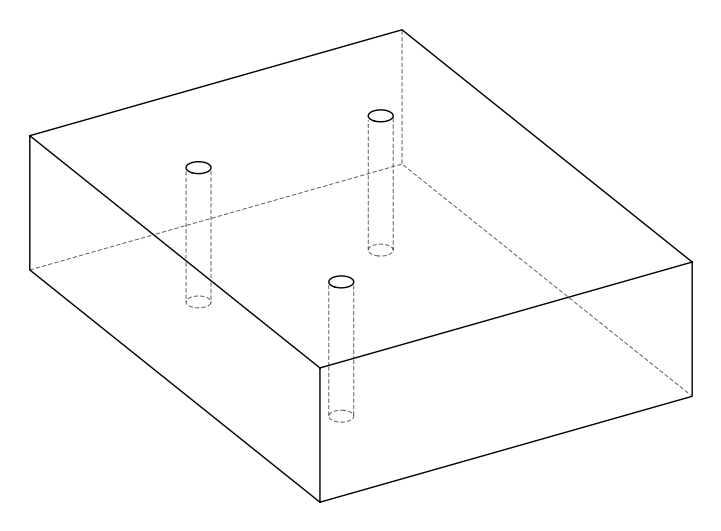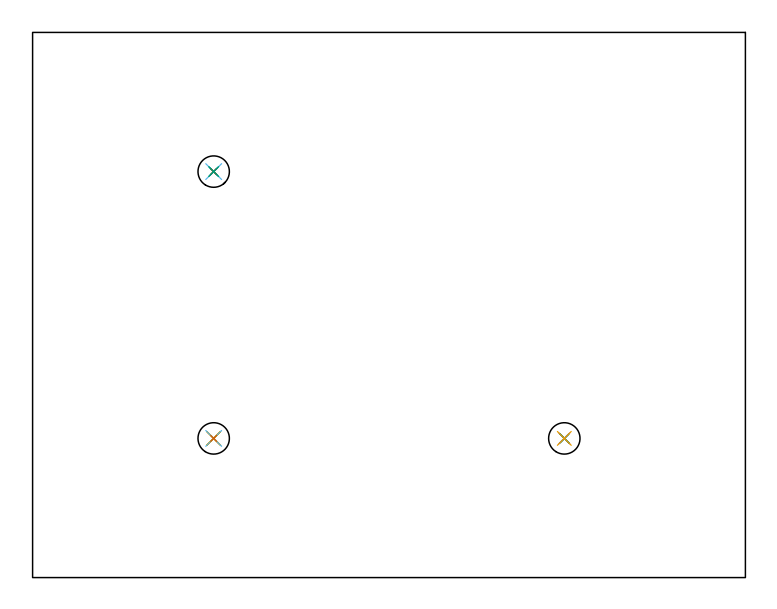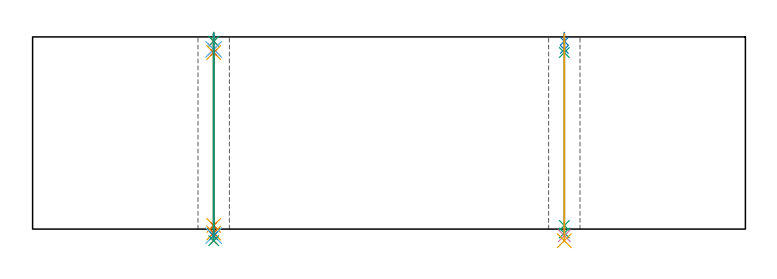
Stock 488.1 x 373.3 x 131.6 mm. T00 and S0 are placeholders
(PLAN: 15 operations, 12 tool changes, 5.4 min)
(1 SPOT_DRILL | STEP1HOLE | NXT0321_9005460120000 | 0.05 min | 182 mm3)
(2 SPOT_DRILL_1 | STEP1HOLE_1 | NXT0321_9005460120000 | 0.05 min | 182 mm3)
(3 SPOT_DRILL_2 | STEP1HOLE_2 | NXT0321_9005460120000 | 0.05 min | 182 mm3)
(4 DRILL_BLIND_HOLE_INTO_CENTER | STEP1HOLE | UGT0301_180 | 0.04 min | 127 mm3)
(5 GUN_DRILL_THROUGH_HOLE | STEP1HOLE | UGT0307_001 | 0.59 min | 2409 mm3)
(6 SPADE_DRILL_TO_ENLARGE_THROUGH_HOLE | STEP1HOLE | UGT0306_004 | 0.55 min | 16043 mm3)
(7 DRILL_TO_ENLARGE_THROUGH_HOLE | STEP1HOLE | UGT0301_052 | 0.57 min | 28931 mm3)
(8 DRILL_BLIND_HOLE_INTO_CENTER_1 | STEP1HOLE_1 | UGT0301_180 | 0.04 min | 127 mm3)
(9 GUN_DRILL_THROUGH_HOLE_1 | STEP1HOLE_1 | UGT0307_001 | 0.59 min | 2410 mm3)
(10 SPADE_DRILL_TO_ENLARGE_THROUGH_HOLE_1 | STEP1HOLE_1 | UGT0306_004 | 0.55 min | 16043 mm3)
(11 DRILL_TO_ENLARGE_THROUGH_HOLE_1 | STEP1HOLE_1 | UGT0301_052 | 0.57 min | 28928 mm3)
(12 DRILL_BLIND_HOLE_INTO_CENTER_2 | STEP1HOLE_2 | UGT0301_180 | 0.04 min | 125 mm3)
(13 GUN_DRILL_THROUGH_HOLE_2 | STEP1HOLE_2 | UGT0307_001 | 0.59 min | 2411 mm3)
(14 SPADE_DRILL_TO_ENLARGE_THROUGH_HOLE_2 | STEP1HOLE_2 | UGT0306_004 | 0.55 min | 16040 mm3)
(15 DRILL_TO_ENLARGE_THROUGH_HOLE_2 | STEP1HOLE_2 | UGT0301_052 | 0.57 min | 28932 mm3)
(TOOL NXT0321_9005460120000 | NC Spot Drill, 142deg, 12mm, Carbide, Uncoated | D12 PA142 FL30 Z2)
(TOOL UGT0301_180 | Twist Drill 5.7 mm | D5.7 PA118 FL55 Z2)
(TOOL UGT0307_001 | Gun Drill 5 mm | D5 PA130 FL24 Z1)
(TOOL UGT0306_004 | Spade Drill 13.5mm | D13.5 PA132 FL10 Z2)
(TOOL UGT0301_052 | Twist Drill 21.5 mm | D21.5 PA118 FL150 Z2)
(OP 1 SPOT_DRILL)
G17 G21 G94 G90
T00 M6
G54
G17 G0 G90 X124. Y95.3 S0 M3
G43 Z141.6 H0
G94 G81 G98 Z128.6 F250. R134.6
G80
M5
M2
(OP 2 SPOT_DRILL_1)
G17 G21 G94 G90
T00 M6
G54
G17 G0 G90 X364.1 Y95.3 S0 M3
G43 Z141.6 H0
G94 G81 G98 Z128.6 F250. R134.6
G80
M5
M2
(OP 3 SPOT_DRILL_2)
G17 G21 G94 G90
T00 M6
G54
G17 G0 G90 X124. Y278. S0 M3
G43 Z141.6 H0
G94 G81 G98 Z128.6 F250. R134.6
G80
M5
M2
(OP 4 DRILL_BLIND_HOLE_INTO_CENTER)
G17 G21 G94 G90
T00 M6
G54
G17 G0 G90 X124. Y95.3 S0 M3
G43 Z141.6 H0
G94 G81 G98 Z123.05 F250. R133.6
G80
M5
M2
(OP 5 GUN_DRILL_THROUGH_HOLE)
G17 G21 G94 G90
T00 M6
G54
G17 G0 G90 X124. Y95.3 M8
G43 Z141.6 H0
Z129.712
S716 M3
G94 G1 Z120.886 F125. M26
G4 X.084
Z2.5 F250.
G4 X.084
Z-2.666 F125.
G4 X.084
M5
M9
G0 Z129.712
Z141.6
M2
(OP 6 SPADE_DRILL_TO_ENLARGE_THROUGH_HOLE)
G17 G21 G94 G90
T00 M6
G54
G17 G0 G90 X124. Y95.3 S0 M3
G43 Z141.6 H0
G94 G73 G98 Z-4.505 F250. Q12.373 R133.6
G80
M5
M2
(OP 7 DRILL_TO_ENLARGE_THROUGH_HOLE)
G17 G21 G94 G90
T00 M6
G54
G17 G0 G90 X124. Y95.3 S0 M3
G43 Z141.6 H0
G94 G73 G98 Z-7.959 F250. Q19.937 R133.6
G80
M5
M2
(OP 8 DRILL_BLIND_HOLE_INTO_CENTER_1)
G17 G21 G94 G90
T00 M6
G54
G17 G0 G90 X364.1 Y95.3 S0 M3
G43 Z141.6 H0
G94 G81 G98 Z123.05 F250. R133.6
G80
M5
M2
(OP 9 GUN_DRILL_THROUGH_HOLE_1)
G17 G21 G94 G90
T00 M6
G54
G17 G0 G90 X364.1 Y95.3 M8
G43 Z141.6 H0
Z129.712
S716 M3
G94 G1 Z120.886 F125. M26
G4 X.084
Z2.5 F250.
G4 X.084
Z-2.666 F125.
G4 X.084
M5
M9
G0 Z129.712
Z141.6
M2
(OP 10 SPADE_DRILL_TO_ENLARGE_THROUGH_HOLE_1)
G17 G21 G94 G90
T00 M6
G54
G17 G0 G90 X364.1 Y95.3 S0 M3
G43 Z141.6 H0
G94 G73 G98 Z-4.505 F250. Q12.373 R133.6
G80
M5
M2
(OP 11 DRILL_TO_ENLARGE_THROUGH_HOLE_1)
G17 G21 G94 G90
T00 M6
G54
G17 G0 G90 X364.1 Y95.3 S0 M3
G43 Z141.6 H0
G94 G73 G98 Z-7.959 F250. Q19.937 R133.6
G80
M5
M2
(OP 12 DRILL_BLIND_HOLE_INTO_CENTER_2)
G17 G21 G94 G90
T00 M6
G54
G17 G0 G90 X124. Y278. S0 M3
G43 Z141.6 H0
G94 G81 G98 Z123.05 F250. R133.6
G80
M5
M2
(OP 13 GUN_DRILL_THROUGH_HOLE_2)
G17 G21 G94 G90
T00 M6
G54
G17 G0 G90 X124. Y278. M8
G43 Z141.6 H0
Z129.712
S716 M3
G94 G1 Z120.886 F125. M26
G4 X.084
Z2.5 F250.
G4 X.084
Z-2.666 F125.
G4 X.084
M5
M9
G0 Z129.712
Z141.6
M2
(OP 14 SPADE_DRILL_TO_ENLARGE_THROUGH_HOLE_2)
G17 G21 G94 G90
T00 M6
G54
G17 G0 G90 X124. Y278. S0 M3
G43 Z141.6 H0
G94 G73 G98 Z-4.505 F250. Q12.373 R133.6
G80
M5
M2
(OP 15 DRILL_TO_ENLARGE_THROUGH_HOLE_2)
G17 G21 G94 G90
T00 M6
G54
G17 G0 G90 X124. Y278. S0 M3
G43 Z141.6 H0
G94 G73 G98 Z-7.959 F250. Q19.937 R133.6
G80
M5
M2
